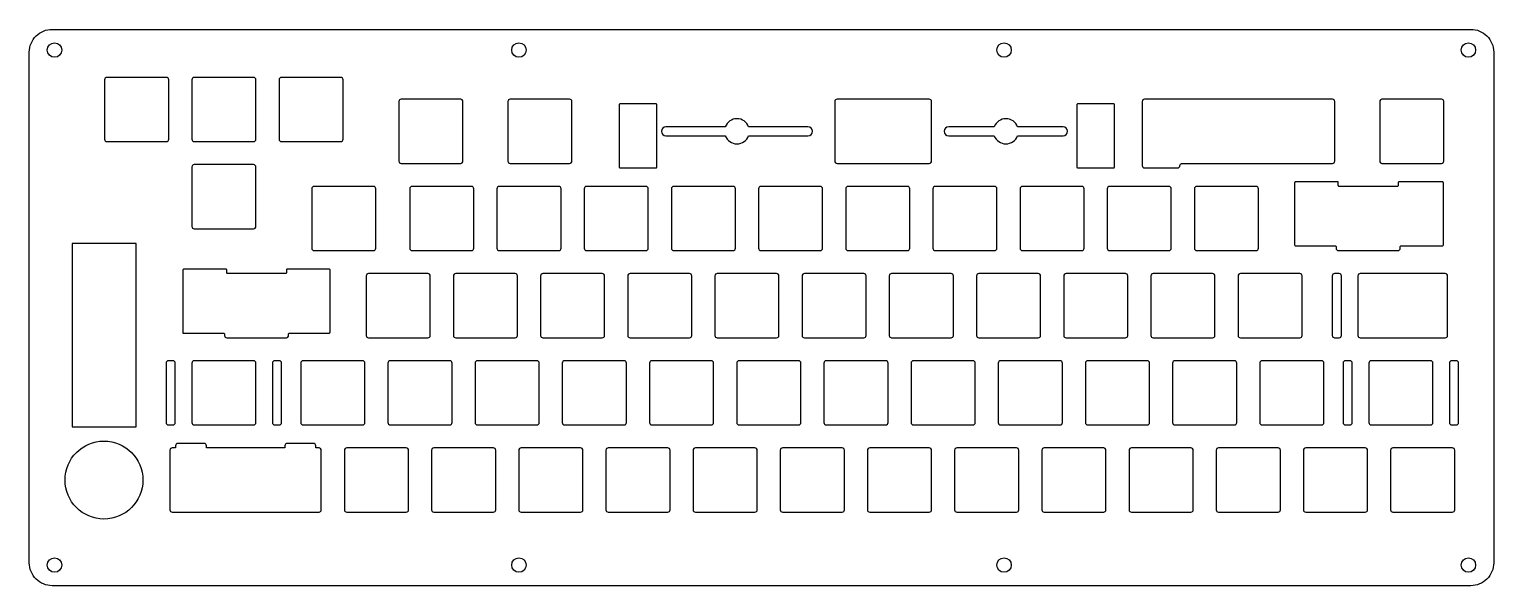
# Model space of a CAD drawing. Header units: inches. Extents: x -12.4 to 0.2, y -0.5 to 4.3.
import ezdxf

# ---------------------------------------------------------------- set-up
doc = ezdxf.new("R2010")
doc.units = ezdxf.units.IN
doc.layers.get('0').update_dxf_attribs({"linetype": 'CONTINUOUS'})

msp = doc.modelspace()

# ---------------------------------------------------------------- linework, layer by layer
for points in [[(0.039, -0.534), (-12.164, -0.534, -0.414214), (-12.361, -0.337), (-12.361, 4.056, -0.414214), (-12.164, 4.252), (0.039, 4.252, -0.414214), (0.236, 4.056), (0.236, -0.337, -0.414214)], [(-11.713, 3.818), (-11.713, 3.307, 0.414214), (-11.693, 3.287), (-11.182, 3.287, 0.414214), (-11.162, 3.307), (-11.162, 3.818, 0.414214), (-11.182, 3.838), (-11.693, 3.838, 0.414214)], [(-10.963, 3.818), (-10.963, 3.307, 0.414214), (-10.943, 3.287), (-10.432, 3.287, 0.414214), (-10.412, 3.307), (-10.412, 3.818, 0.414214), (-10.432, 3.838), (-10.943, 3.838, 0.414214)], [(-9.682, 3.838), (-10.193, 3.838, 0.414214), (-10.213, 3.818), (-10.213, 3.307, 0.414214), (-10.193, 3.287), (-9.682, 3.287, 0.414214), (-9.662, 3.307), (-9.662, 3.818, 0.414214)], [(-8.631, 3.119), (-8.631, 3.631, 0.414214), (-8.65, 3.651), (-9.162, 3.651, 0.414214), (-9.182, 3.631), (-9.182, 3.119, 0.414214), (-9.162, 3.099), (-8.65, 3.099, 0.414214)], [(-7.693, 3.119), (-7.693, 3.631, 0.414214), (-7.713, 3.651), (-8.225, 3.651, 0.414214), (-8.244, 3.631), (-8.244, 3.119, 0.414214), (-8.225, 3.099), (-7.713, 3.099, 0.414214)], [(-7.287, 3.603), (-7.287, 3.068, 0.414214), (-7.279, 3.06), (-6.97, 3.06, 0.414214), (-6.962, 3.068), (-6.962, 3.603, 0.414214), (-6.97, 3.611), (-7.279, 3.611, 0.414214)], [(-4.599, 3.119), (-4.599, 3.631, 0.414214), (-4.619, 3.651), (-5.412, 3.651, 0.414214), (-5.432, 3.631), (-5.432, 3.119, 0.414214), (-5.412, 3.099), (-4.619, 3.099, 0.414214)], [(-3.35, 3.603), (-3.35, 3.068, 0.414214), (-3.342, 3.06), (-3.033, 3.06, 0.414214), (-3.025, 3.068), (-3.025, 3.603, 0.414214), (-3.033, 3.611), (-3.342, 3.611, 0.414214)], [(-2.463, 3.08, -0.414214), (-2.443, 3.099), (-1.15, 3.099, 0.414214), (-1.131, 3.119), (-1.131, 3.631, 0.414214), (-1.15, 3.651), (-2.768, 3.651, 0.414214), (-2.787, 3.631), (-2.787, 3.08, 0.414214), (-2.768, 3.06), (-2.482, 3.06, 0.414214)], [(-0.744, 3.631), (-0.744, 3.119, 0.414214), (-0.725, 3.099), (-0.213, 3.099, 0.414214), (-0.193, 3.119), (-0.193, 3.631, 0.414214), (-0.213, 3.651), (-0.725, 3.651, 0.414214)], [(-6.375, 3.414), (-6.884, 3.414, 1), (-6.884, 3.336), (-6.375, 3.336, 0.68313), (-6.173, 3.336), (-5.663, 3.336, 1), (-5.663, 3.414), (-6.173, 3.414, 0.68313)], [(-4.061, 3.414), (-4.452, 3.414, 1), (-4.452, 3.336), (-4.061, 3.336, 0.68313), (-3.859, 3.336), (-3.468, 3.336, 1), (-3.468, 3.414), (-3.859, 3.414, 0.68313)], [(-10.412, 2.557), (-10.412, 3.068, 0.414214), (-10.432, 3.088), (-10.943, 3.088, 0.414214), (-10.963, 3.068), (-10.963, 2.557, 0.414214), (-10.943, 2.537), (-10.432, 2.537, 0.414214)], [(-9.4, 2.901), (-9.912, 2.901, 0.414214), (-9.932, 2.881), (-9.932, 2.369, 0.414214), (-9.912, 2.349), (-9.4, 2.349, 0.414214), (-9.381, 2.369), (-9.381, 2.881, 0.414214)], [(-9.088, 2.881), (-9.088, 2.369, 0.414214), (-9.068, 2.349), (-8.557, 2.349, 0.414214), (-8.537, 2.369), (-8.537, 2.881, 0.414214), (-8.557, 2.901), (-9.068, 2.901, 0.414214)], [(-8.318, 2.349), (-7.807, 2.349, 0.414214), (-7.787, 2.369), (-7.787, 2.881, 0.414214), (-7.807, 2.901), (-8.318, 2.901, 0.414214), (-8.338, 2.881), (-8.338, 2.369, 0.414214)], [(-7.568, 2.349), (-7.057, 2.349, 0.414214), (-7.037, 2.369), (-7.037, 2.881, 0.414214), (-7.057, 2.901), (-7.568, 2.901, 0.414214), (-7.588, 2.881), (-7.588, 2.369, 0.414214)], [(-6.307, 2.901), (-6.818, 2.901, 0.414214), (-6.838, 2.881), (-6.838, 2.369, 0.414214), (-6.818, 2.349), (-6.307, 2.349, 0.414214), (-6.287, 2.369), (-6.287, 2.881, 0.414214)], [(-5.557, 2.901), (-6.068, 2.901, 0.414214), (-6.088, 2.881), (-6.088, 2.369, 0.414214), (-6.068, 2.349), (-5.557, 2.349, 0.414214), (-5.537, 2.369), (-5.537, 2.881, 0.414214)], [(-5.318, 2.349), (-4.807, 2.349, 0.414214), (-4.787, 2.369), (-4.787, 2.881, 0.414214), (-4.807, 2.901), (-5.318, 2.901, 0.414214), (-5.338, 2.881), (-5.338, 2.369, 0.414214)], [(-4.568, 2.349), (-4.057, 2.349, 0.414214), (-4.037, 2.369), (-4.037, 2.881, 0.414214), (-4.057, 2.901), (-4.568, 2.901, 0.414214), (-4.588, 2.881), (-4.588, 2.369, 0.414214)], [(-3.818, 2.349), (-3.307, 2.349, 0.414214), (-3.287, 2.369), (-3.287, 2.881, 0.414214), (-3.307, 2.901), (-3.818, 2.901, 0.414214), (-3.838, 2.881), (-3.838, 2.369, 0.414214)], [(-2.557, 2.901), (-3.068, 2.901, 0.414214), (-3.088, 2.881), (-3.088, 2.369, 0.414214), (-3.068, 2.349), (-2.557, 2.349, 0.414214), (-2.537, 2.369), (-2.537, 2.881, 0.414214)], [(-1.787, 2.369), (-1.787, 2.881, 0.414214), (-1.807, 2.901), (-2.318, 2.901, 0.414214), (-2.338, 2.881), (-2.338, 2.369, 0.414214), (-2.318, 2.349), (-1.807, 2.349, 0.414214)], [(-1.101, 2.94), (-1.468, 2.94, 0.414214), (-1.476, 2.932), (-1.476, 2.397, 0.414214), (-1.468, 2.389), (-1.127, 2.389, -0.414214), (-1.119, 2.381), (-1.119, 2.369, 0.414214), (-1.1, 2.349), (-0.588, 2.349, 0.414214), (-0.568, 2.369), (-0.568, 2.381, -0.414214), (-0.56, 2.389), (-0.204, 2.389, 0.414214), (-0.197, 2.397), (-0.197, 2.932, 0.414214), (-0.204, 2.94), (-0.579, 2.94, 0.414214), (-0.586, 2.932), (-0.586, 2.908, -0.414214), (-0.594, 2.901), (-1.093, 2.901, -0.414214), (-1.101, 2.908)], [(-10.67, 2.19), (-11.031, 2.19, 0.414214), (-11.039, 2.182), (-11.039, 1.639), (-10.69, 1.639, -0.414214), (-10.682, 1.631), (-10.682, 1.619, 0.414214), (-10.662, 1.599), (-10.15, 1.599, 0.414214), (-10.131, 1.619), (-10.131, 1.631, -0.414214), (-10.123, 1.639), (-9.782, 1.639, 0.414214), (-9.774, 1.647), (-9.774, 2.182, 0.414214), (-9.782, 2.19), (-10.142, 2.19, 0.414214), (-10.15, 2.182), (-10.15, 2.158, -0.414214), (-10.158, 2.151), (-10.654, 2.151, -0.414214), (-10.662, 2.158), (-10.662, 2.182, 0.414214)], [(-8.932, 2.151), (-9.443, 2.151, 0.414214), (-9.463, 2.131), (-9.463, 1.619, 0.414214), (-9.443, 1.599), (-8.932, 1.599, 0.414214), (-8.912, 1.619), (-8.912, 2.131, 0.414214)], [(-8.693, 1.599), (-8.182, 1.599, 0.414214), (-8.162, 1.619), (-8.162, 2.131, 0.414214), (-8.182, 2.151), (-8.693, 2.151, 0.414214), (-8.713, 2.131), (-8.713, 1.619, 0.414214)], [(-7.432, 2.151), (-7.943, 2.151, 0.414214), (-7.963, 2.131), (-7.963, 1.619, 0.414214), (-7.943, 1.599), (-7.432, 1.599, 0.414214), (-7.412, 1.619), (-7.412, 2.131, 0.414214)], [(-6.662, 1.619), (-6.662, 2.131, 0.414214), (-6.682, 2.151), (-7.193, 2.151, 0.414214), (-7.213, 2.131), (-7.213, 1.619, 0.414214), (-7.193, 1.599), (-6.682, 1.599, 0.414214)], [(-6.443, 1.599), (-5.932, 1.599, 0.414214), (-5.912, 1.619), (-5.912, 2.131, 0.414214), (-5.932, 2.151), (-6.443, 2.151, 0.414214), (-6.463, 2.131), (-6.463, 1.619, 0.414214)], [(-5.182, 2.151), (-5.693, 2.151, 0.414214), (-5.713, 2.131), (-5.713, 1.619, 0.414214), (-5.693, 1.599), (-5.182, 1.599, 0.414214), (-5.162, 1.619), (-5.162, 2.131, 0.414214)], [(-4.432, 2.151), (-4.943, 2.151, 0.414214), (-4.963, 2.131), (-4.963, 1.619, 0.414214), (-4.943, 1.599), (-4.432, 1.599, 0.414214), (-4.412, 1.619), (-4.412, 2.131, 0.414214)], [(-3.662, 1.619), (-3.662, 2.131, 0.414214), (-3.682, 2.151), (-4.193, 2.151, 0.414214), (-4.213, 2.131), (-4.213, 1.619, 0.414214), (-4.193, 1.599), (-3.682, 1.599, 0.414214)], [(-3.463, 2.131), (-3.463, 1.619, 0.414214), (-3.443, 1.599), (-2.932, 1.599, 0.414214), (-2.912, 1.619), (-2.912, 2.131, 0.414214), (-2.932, 2.151), (-3.443, 2.151, 0.414214)], [(-2.182, 2.151), (-2.693, 2.151, 0.414214), (-2.713, 2.131), (-2.713, 1.619, 0.414214), (-2.693, 1.599), (-2.182, 1.599, 0.414214), (-2.162, 1.619), (-2.162, 2.131, 0.414214)], [(-1.432, 2.151), (-1.943, 2.151, 0.414214), (-1.963, 2.131), (-1.963, 1.619, 0.414214), (-1.943, 1.599), (-1.432, 1.599, 0.414214), (-1.412, 1.619), (-1.412, 2.131, 0.414214)], [(-1.093, 2.151), (-1.133, 2.151, 0.414214), (-1.152, 2.131), (-1.152, 1.619, 0.414214), (-1.133, 1.599), (-1.093, 1.599, 0.414214), (-1.074, 1.619), (-1.074, 2.131, 0.414214)], [(-0.912, 1.599), (-0.18, 1.599, 0.414214), (-0.16, 1.619), (-0.16, 2.131, 0.414214), (-0.18, 2.151), (-0.912, 2.151, 0.414214), (-0.932, 2.131), (-0.932, 1.619, 0.414214)], [(-11.184, 1.381), (-11.184, 0.869, 0.414214), (-11.164, 0.849), (-11.125, 0.849, 0.414214), (-11.105, 0.869), (-11.105, 1.381, 0.414214), (-11.125, 1.401), (-11.164, 1.401, 0.414214)], [(-10.963, 1.381), (-10.963, 0.869, 0.414214), (-10.943, 0.849), (-10.432, 0.849, 0.414214), (-10.412, 0.869), (-10.412, 1.381, 0.414214), (-10.432, 1.401), (-10.943, 1.401, 0.414214)], [(-10.211, 1.401), (-10.25, 1.401, 0.414214), (-10.27, 1.381), (-10.27, 0.869, 0.414214), (-10.25, 0.849), (-10.211, 0.849, 0.414214), (-10.191, 0.869), (-10.191, 1.381, 0.414214)], [(-9.474, 0.869), (-9.474, 1.381, 0.414214), (-9.494, 1.401), (-10.006, 1.401, 0.414214), (-10.026, 1.381), (-10.026, 0.869, 0.414214), (-10.006, 0.849), (-9.494, 0.849, 0.414214)], [(-9.256, 0.849), (-8.744, 0.849, 0.414214), (-8.724, 0.869), (-8.724, 1.381, 0.414214), (-8.744, 1.401), (-9.256, 1.401, 0.414214), (-9.276, 1.381), (-9.276, 0.869, 0.414214)], [(-8.526, 1.381), (-8.526, 0.869, 0.414214), (-8.506, 0.849), (-7.994, 0.849, 0.414214), (-7.974, 0.869), (-7.974, 1.381, 0.414214), (-7.994, 1.401), (-8.506, 1.401, 0.414214)], [(-7.224, 0.869), (-7.224, 1.381, 0.414214), (-7.244, 1.401), (-7.756, 1.401, 0.414214), (-7.776, 1.381), (-7.776, 0.869, 0.414214), (-7.756, 0.849), (-7.244, 0.849, 0.414214)], [(-7.006, 0.849), (-6.494, 0.849, 0.414214), (-6.474, 0.869), (-6.474, 1.381, 0.414214), (-6.494, 1.401), (-7.006, 1.401, 0.414214), (-7.026, 1.381), (-7.026, 0.869, 0.414214)], [(-5.744, 1.401), (-6.256, 1.401, 0.414214), (-6.276, 1.381), (-6.276, 0.869, 0.414214), (-6.256, 0.849), (-5.744, 0.849, 0.414214), (-5.724, 0.869), (-5.724, 1.381, 0.414214)], [(-4.974, 0.869), (-4.974, 1.381, 0.414214), (-4.994, 1.401), (-5.506, 1.401, 0.414214), (-5.526, 1.381), (-5.526, 0.869, 0.414214), (-5.506, 0.849), (-4.994, 0.849, 0.414214)], [(-4.756, 0.849), (-4.244, 0.849, 0.414214), (-4.224, 0.869), (-4.224, 1.381, 0.414214), (-4.244, 1.401), (-4.756, 1.401, 0.414214), (-4.776, 1.381), (-4.776, 0.869, 0.414214)], [(-3.494, 1.401), (-4.006, 1.401, 0.414214), (-4.026, 1.381), (-4.026, 0.869, 0.414214), (-4.006, 0.849), (-3.494, 0.849, 0.414214), (-3.474, 0.869), (-3.474, 1.381, 0.414214)], [(-2.724, 0.869), (-2.724, 1.381, 0.414214), (-2.744, 1.401), (-3.256, 1.401, 0.414214), (-3.276, 1.381), (-3.276, 0.869, 0.414214), (-3.256, 0.849), (-2.744, 0.849, 0.414214)], [(-2.526, 1.381), (-2.526, 0.869, 0.414214), (-2.506, 0.849), (-1.994, 0.849, 0.414214), (-1.974, 0.869), (-1.974, 1.381, 0.414214), (-1.994, 1.401), (-2.506, 1.401, 0.414214)], [(-1.756, 0.849), (-1.244, 0.849, 0.414214), (-1.224, 0.869), (-1.224, 1.381, 0.414214), (-1.244, 1.401), (-1.756, 1.401, 0.414214), (-1.776, 1.381), (-1.776, 0.869, 0.414214)], [(-1.059, 1.381), (-1.059, 0.869, 0.414214), (-1.039, 0.849), (-1, 0.849, 0.414214), (-0.98, 0.869), (-0.98, 1.381, 0.414214), (-1, 1.401), (-1.039, 1.401, 0.414214)], [(-0.307, 1.401), (-0.818, 1.401, 0.414214), (-0.838, 1.381), (-0.838, 0.869, 0.414214), (-0.818, 0.849), (-0.307, 0.849, 0.414214), (-0.287, 0.869), (-0.287, 1.381, 0.414214)], [(-0.125, 0.849), (-0.086, 0.849, 0.414214), (-0.066, 0.869), (-0.066, 1.381, 0.414214), (-0.086, 1.401), (-0.125, 1.401, 0.414214), (-0.145, 1.381), (-0.145, 0.869, 0.414214)], [(-10.837, 0.651), (-10.837, 0.67, 0.414214), (-10.857, 0.69), (-11.083, 0.69, 0.414214), (-11.103, 0.67), (-11.103, 0.651), (-11.131, 0.651, 0.414214), (-11.151, 0.631), (-11.151, 0.119, 0.414214), (-11.131, 0.099), (-9.869, 0.099, 0.414214), (-9.849, 0.119), (-9.849, 0.631, 0.414214), (-9.869, 0.651), (-9.897, 0.651), (-9.897, 0.67, 0.414214), (-9.917, 0.69), (-10.143, 0.69, 0.414214), (-10.163, 0.67), (-10.163, 0.651)], [(-9.119, 0.651), (-9.631, 0.651, 0.414214), (-9.651, 0.631), (-9.651, 0.119, 0.414214), (-9.631, 0.099), (-9.119, 0.099, 0.414214), (-9.099, 0.119), (-9.099, 0.631, 0.414214)], [(-8.369, 0.651), (-8.881, 0.651, 0.414214), (-8.901, 0.631), (-8.901, 0.119, 0.414214), (-8.881, 0.099), (-8.369, 0.099, 0.414214), (-8.349, 0.119), (-8.349, 0.631, 0.414214)], [(-7.599, 0.119), (-7.599, 0.631, 0.414214), (-7.619, 0.651), (-8.131, 0.651, 0.414214), (-8.151, 0.631), (-8.151, 0.119, 0.414214), (-8.131, 0.099), (-7.619, 0.099, 0.414214)], [(-6.849, 0.119), (-6.849, 0.631, 0.414214), (-6.869, 0.651), (-7.381, 0.651, 0.414214), (-7.401, 0.631), (-7.401, 0.119, 0.414214), (-7.381, 0.099), (-6.869, 0.099, 0.414214)], [(-6.631, 0.099), (-6.119, 0.099, 0.414214), (-6.099, 0.119), (-6.099, 0.631, 0.414214), (-6.119, 0.651), (-6.631, 0.651, 0.414214), (-6.651, 0.631), (-6.651, 0.119, 0.414214)], [(-5.369, 0.651), (-5.881, 0.651, 0.414214), (-5.901, 0.631), (-5.901, 0.119, 0.414214), (-5.881, 0.099), (-5.369, 0.099, 0.414214), (-5.349, 0.119), (-5.349, 0.631, 0.414214)], [(-5.151, 0.631), (-5.151, 0.119, 0.414214), (-5.131, 0.099), (-4.619, 0.099, 0.414214), (-4.599, 0.119), (-4.599, 0.631, 0.414214), (-4.619, 0.651), (-5.131, 0.651, 0.414214)], [(-4.381, 0.099), (-3.869, 0.099, 0.414214), (-3.849, 0.119), (-3.849, 0.631, 0.414214), (-3.869, 0.651), (-4.381, 0.651, 0.414214), (-4.401, 0.631), (-4.401, 0.119, 0.414214)], [(-3.099, 0.119), (-3.099, 0.631, 0.414214), (-3.119, 0.651), (-3.631, 0.651, 0.414214), (-3.651, 0.631), (-3.651, 0.119, 0.414214), (-3.631, 0.099), (-3.119, 0.099, 0.414214)], [(-2.369, 0.651), (-2.881, 0.651, 0.414214), (-2.901, 0.631), (-2.901, 0.119, 0.414214), (-2.881, 0.099), (-2.369, 0.099, 0.414214), (-2.349, 0.119), (-2.349, 0.631, 0.414214)], [(-2.151, 0.631), (-2.151, 0.119, 0.414214), (-2.131, 0.099), (-1.619, 0.099, 0.414214), (-1.599, 0.119), (-1.599, 0.631, 0.414214), (-1.619, 0.651), (-2.131, 0.651, 0.414214)], [(-0.869, 0.651), (-1.381, 0.651, 0.414214), (-1.401, 0.631), (-1.401, 0.119, 0.414214), (-1.381, 0.099), (-0.869, 0.099, 0.414214), (-0.849, 0.119), (-0.849, 0.631, 0.414214)], [(-0.631, 0.099), (-0.119, 0.099, 0.414214), (-0.099, 0.119), (-0.099, 0.631, 0.414214), (-0.119, 0.651), (-0.631, 0.651, 0.414214), (-0.651, 0.631), (-0.651, 0.119, 0.414214)]]:
    msp.add_lwpolyline(points, format="xyb", close=True)
msp.add_lwpolyline([(-11.442, 2.409), (-11.993, 2.409), (-11.993, 0.834), (-11.442, 0.834)], close=True)
for centre, radius in [((-12.144, 4.074), 0.062), ((-8.149, 4.074), 0.062), ((-3.976, 4.074), 0.062), ((0.019, 4.074), 0.062), ((-11.719, 0.375), 0.335), ((-12.144, -0.356), 0.062), ((-8.149, -0.356), 0.062), ((-3.976, -0.356), 0.062), ((0.019, -0.356), 0.062)]:
    msp.add_circle(centre, radius)

doc.saveas('drawing.dxf')
